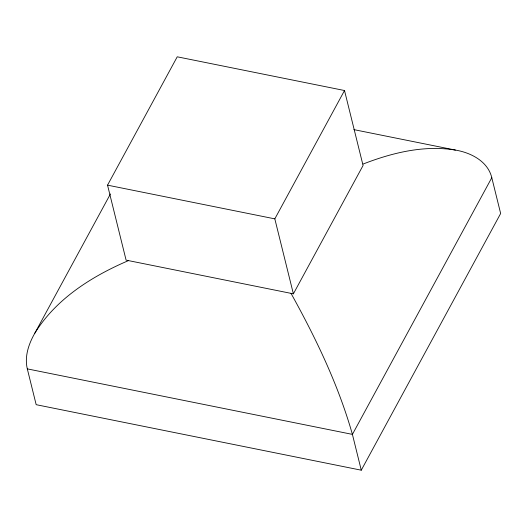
<?xml version="1.0" encoding="UTF-8"?>
<svg xmlns="http://www.w3.org/2000/svg" width="527" height="527" viewBox="0 0 527 527"><rect width="100%" height="100%" fill="white"/><g stroke="black" fill="none" stroke-linecap="round" stroke-linejoin="round"><path stroke-width="0.79" d="M107.541 185.155L177.23 56.811L344.513 90.519L363.07 165.491L293.381 293.835L126.098 260.134L107.541 185.155L274.824 218.863L293.381 293.835M353.913 129.629L455.407 150.076C470.815 152.619 487.877 161.275 491.79 177.691L500.65 213.494L361.272 470.189L36.172 404.683L27.312 368.88C24.341 356.575 28.721 343.835 34.822 333.202L110.446 193.929M274.824 218.863L344.513 90.519M491.79 177.691L352.411 434.386L361.272 470.189M34.822 333.202C56.046 298.75 91.994 276.214 128.463 260.608M363.05 164.062C392.174 152.744 424.097 144.912 455.407 150.076M27.312 368.88L352.411 434.386C338.374 384.934 315.884 338.202 291.016 293.361"/></g></svg>
